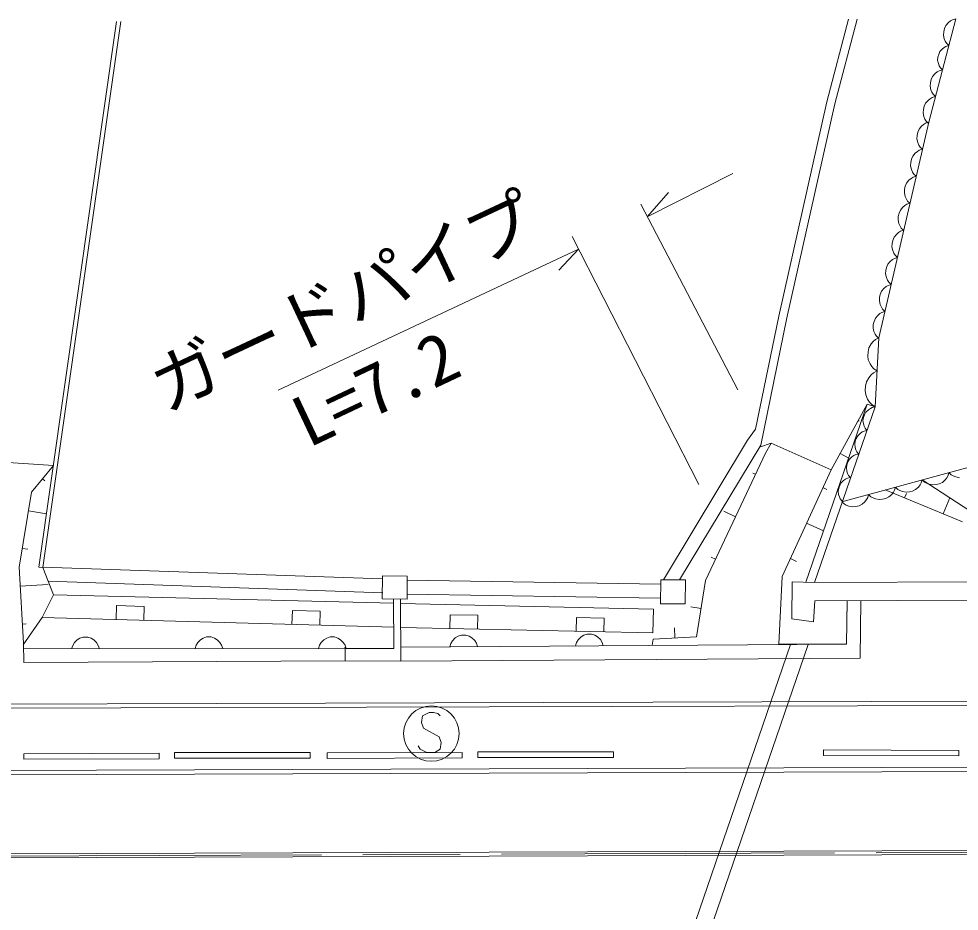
# Model space of a CAD drawing. Units: millimetres, scale not verified. Extents: x 40000 to 680000, y 20000 to 380000.
# Drawn here: x 433253 to 467164, y 284510 to 316690 of the extents above; entities that cross this region are included whole.
import ezdxf
from ezdxf.enums import TextEntityAlignment as Align

# ---------------------------------------------------------------- set-up
doc = ezdxf.new("R2010")
doc.units = ezdxf.units.MM
doc.header["$LTSCALE"] = 1000
doc.linetypes.add('CHAIN', pattern=[18.5, 12, -1.5, 3.5, -1.5])
for name, color, linetype, lineweight in [('M-BGD', 7, 'Continuous', 13), ('M-BGD-EXST', 7, 'Continuous', 13), ('M-BMK', 2, 'CHAIN', 13), ('M-STR-HTXT', 7, 'Continuous', 13), ('M-STR-STRC', 7, 'Continuous', 13)]:
    doc.layers.add(name, color=color, linetype=linetype, lineweight=lineweight)
doc.styles.add('ＭＳ ゴシック', font='')
doc.styles.get('ＭＳ ゴシック').set_extended_font_data('MS Gothic')

msp = doc.modelspace()

# ---------------------------------------------------------------- linework, layer by layer
at = {"layer": 'M-BGD'}
for p, q in [((433974, 296921), (436780, 316589)), ((434123, 296900), (436931, 316589)), ((462392, 313691), (463174, 316677)), ((462684, 313621), (463484, 316678)), ((467039, 316690), (466063, 312960)), ((467039, 316690), (466063, 312960)), ((466687, 316452), (466637, 316341)), ((466775, 316552), (466687, 316452)), ((466853, 316615), (466775, 316552)), ((466927, 316658), (466853, 316615)), ((467039, 316690), (466927, 316658)), ((466607, 316224), (466596, 316103)), ((466596, 316103), (466623, 315972)), ((466637, 316341), (466607, 316224)), ((466623, 315972), (466661, 315879)), ((466661, 315879), (466704, 315806)), ((466785, 315723), (466685, 315693)), ((466704, 315806), (466785, 315723)), ((466424, 315408), (466397, 315304)), ((466469, 315508), (466424, 315408)), ((466548, 315599), (466469, 315508)), ((466619, 315655), (466548, 315599)), ((466685, 315693), (466619, 315655)), ((466397, 315304), (466387, 315195)), ((466387, 315195), (466412, 315076)), ((466412, 315076), (466446, 314993)), ((466294, 314714), (466206, 314613)), ((466373, 314777), (466294, 314714)), ((466446, 314819), (466373, 314777)), ((466446, 314993), (466484, 314927)), ((466558, 314852), (466446, 314819)), ((466484, 314927), (466558, 314852)), ((466126, 314386), (466115, 314265)), ((466156, 314502), (466126, 314386)), ((466206, 314613), (466156, 314502)), ((466115, 314265), (466142, 314134)), ((466142, 314134), (466180, 314041)), ((466180, 314041), (466223, 313968)), ((460661, 305971), (462392, 313691)), ((466041, 313747), (465953, 313646)), ((466120, 313809), (466041, 313747)), ((466193, 313852), (466120, 313809)), ((466305, 313885), (466193, 313852)), ((466223, 313968), (466305, 313885)), ((460954, 305908), (462684, 313621)), ((465873, 313419), (465862, 313298)), ((465903, 313535), (465873, 313419)), ((465953, 313646), (465903, 313535)), ((465862, 313298), (465889, 313166)), ((465889, 313166), (465927, 313074)), ((465927, 313074), (465970, 313001)), ((465970, 313001), (466052, 312917)), ((466063, 312960), (464266, 305190)), ((466063, 312960), (464266, 305190)), ((465718, 312711), (465671, 312599)), ((465803, 312814), (465718, 312711)), ((465880, 312879), (465803, 312814)), ((465952, 312924), (465880, 312879)), ((466063, 312960), (465952, 312924)), ((465644, 312482), (465637, 312360)), ((465637, 312360), (465668, 312230)), ((465671, 312599), (465644, 312482)), ((465668, 312230), (465709, 312138)), ((465709, 312138), (465754, 312066)), ((465837, 311985), (465726, 311949)), ((465754, 312066), (465837, 311985)), ((465493, 311737), (465446, 311624)), ((465578, 311840), (465493, 311737)), ((465655, 311905), (465578, 311840)), ((465726, 311949), (465655, 311905)), ((465419, 311507), (465411, 311386)), ((465411, 311386), (465443, 311256)), ((465446, 311624), (465419, 311507)), ((465501, 310975), (465429, 310930)), ((465443, 311256), (465483, 311164)), ((465483, 311164), (465528, 311092)), ((465612, 311011), (465501, 310975)), ((465528, 311092), (465612, 311011)), ((465221, 310650), (465194, 310533)), ((465267, 310762), (465221, 310650)), ((465353, 310866), (465267, 310762)), ((465429, 310930), (465353, 310866)), ((465194, 310533), (465186, 310412)), ((465186, 310412), (465217, 310281)), ((465204, 309956), (465127, 309892)), ((465276, 310001), (465204, 309956)), ((465217, 310281), (465258, 310190)), ((465258, 310190), (465303, 310118)), ((465387, 310037), (465276, 310001)), ((465303, 310118), (465387, 310037)), ((464995, 309676), (464968, 309559)), ((465042, 309788), (464995, 309676)), ((465127, 309892), (465042, 309788)), ((464968, 309559), (464961, 309437)), ((464961, 309437), (464992, 309307)), ((464992, 309307), (465033, 309216)), ((464978, 308982), (464902, 308917)), ((465050, 309027), (464978, 308982)), ((465033, 309216), (465077, 309144)), ((465161, 309063), (465050, 309027)), ((465077, 309144), (465161, 309063)), ((464770, 308701), (464743, 308585)), ((464816, 308814), (464770, 308701)), ((464902, 308917), (464816, 308814)), ((464743, 308585), (464735, 308463)), ((464735, 308463), (464767, 308333)), ((464767, 308333), (464807, 308241)), ((464677, 307943), (464591, 307840)), ((464753, 308007), (464677, 307943)), ((464825, 308052), (464753, 308007)), ((464807, 308241), (464852, 308169)), ((464936, 308088), (464825, 308052)), ((464852, 308169), (464936, 308088)), ((462934, 299274), (493586, 307648)), ((464518, 307610), (464510, 307489)), ((464545, 307727), (464518, 307610)), ((464591, 307840), (464545, 307727)), ((464510, 307489), (464541, 307358)), ((464541, 307358), (464582, 307267)), ((464582, 307267), (464627, 307195)), ((464451, 306969), (464366, 306865)), ((464528, 307033), (464451, 306969)), ((464600, 307078), (464528, 307033)), ((464711, 307114), (464600, 307078)), ((464627, 307195), (464711, 307114)), ((464292, 306636), (464285, 306515)), ((464319, 306753), (464292, 306636)), ((464366, 306865), (464319, 306753)), ((464285, 306515), (464316, 306384)), ((464316, 306384), (464357, 306293)), ((464357, 306293), (464401, 306221)), ((464401, 306221), (464485, 306140)), ((459819, 301895), (460661, 305971)), ((460006, 301320), (460954, 305908)), ((464140, 305891), (464094, 305779)), ((464226, 305994), (464140, 305891)), ((464302, 306059), (464226, 305994)), ((464374, 306104), (464302, 306059)), ((464485, 306140), (464374, 306104)), ((464067, 305662), (464059, 305540)), ((464059, 305540), (464091, 305410)), ((464094, 305779), (464067, 305662)), ((464091, 305410), (464131, 305318)), ((464131, 305318), (464176, 305246)), ((464176, 305246), (464260, 305165)), ((463989, 304964), (463910, 304824)), ((464066, 305057), (463989, 304964)), ((464142, 305125), (464066, 305057)), ((464266, 305190), (464134, 302694)), ((464266, 305190), (464142, 305125)), ((463878, 304682), (463871, 304538)), ((463871, 304538), (463887, 304393)), ((463910, 304824), (463878, 304682)), ((463887, 304393), (463952, 304245)), ((463952, 304245), (464018, 304146)), ((463987, 303847), (463903, 303747)), ((464069, 303921), (463987, 303847)), ((464018, 304146), (464087, 304070)), ((464203, 303992), (464069, 303921)), ((464087, 304070), (464203, 303992)), ((463817, 303596), (463783, 303441)), ((463903, 303747), (463817, 303596)), ((463783, 303441), (463775, 303285)), ((463775, 303285), (463793, 303128)), ((463793, 303128), (463862, 302968)), ((463862, 302968), (463935, 302860)), ((463935, 302860), (464008, 302778)), ((463851, 302792), (461636, 296373)), ((464134, 302694), (461950, 296362)), ((462542, 300423), (463851, 302792)), ((463801, 302506), (463748, 302410)), ((463888, 302590), (463801, 302506)), ((463851, 302792), (464134, 302694)), ((463963, 302640), (463888, 302590)), ((464031, 302673), (463963, 302640)), ((464008, 302778), (464134, 302694)), ((464134, 302694), (464031, 302673)), ((463523, 302200), (463554, 302183)), ((463713, 302308), (463694, 302200)), ((463694, 302200), (463709, 302080)), ((463748, 302410), (463713, 302308)), ((459819, 301895), (459531, 301500)), ((463733, 301824), (463665, 301791)), ((463709, 302080), (463736, 301995)), ((463836, 301845), (463733, 301824)), ((463736, 301995), (463769, 301926)), ((463769, 301926), (463836, 301845)), ((459531, 301500), (456497, 296458)), ((463450, 301561), (463415, 301459)), ((463503, 301657), (463450, 301561)), ((463590, 301741), (463503, 301657)), ((463665, 301791), (463590, 301741)), ((460006, 301320), (457078, 296455)), ((460385, 301388), (459960, 301243)), ((460178, 301032), (460385, 301388)), ((460385, 301388), (462542, 300423)), ((463415, 301459), (463396, 301351)), ((463396, 301351), (463411, 301231)), ((463411, 301231), (463438, 301145)), ((463438, 301145), (463471, 301076)), ((434500, 300577), (431445, 300789)), ((458018, 296436), (460178, 301032)), ((462869, 301015), (463179, 300844)), ((463205, 300807), (463152, 300711)), ((463292, 300891), (463205, 300807)), ((463367, 300942), (463292, 300891)), ((463435, 300975), (463367, 300942)), ((463538, 300996), (463435, 300975)), ((463471, 301076), (463538, 300996)), ((433711, 299621), (434500, 300577)), ((463117, 300610), (463098, 300502)), ((463098, 300502), (463113, 300382)), ((463152, 300711), (463117, 300610)), ((459818, 300266), (459722, 300311)), ((462542, 300423), (460784, 296585)), ((463137, 300125), (463069, 300092)), ((463113, 300382), (463140, 300296)), ((463240, 300147), (463137, 300125)), ((463140, 300296), (463173, 300227)), ((463173, 300227), (463240, 300147)), ((466658, 300064), (466719, 300143)), ((466719, 300143), (466761, 300216)), ((466761, 300216), (466793, 300329)), ((466793, 300329), (466877, 300248)), ((466877, 300248), (466951, 300206)), ((466951, 300206), (467044, 300169)), ((467044, 300169), (467175, 300143)), ((434105, 300099), (434193, 300027)), ((462249, 299783), (462395, 299717)), ((462854, 299862), (462819, 299760)), ((462907, 299958), (462854, 299862)), ((462994, 300042), (462907, 299958)), ((463069, 300092), (462994, 300042)), ((464832, 299689), (464864, 299802)), ((464864, 299802), (464948, 299721)), ((465593, 299711), (465693, 299800)), ((465693, 299800), (465755, 299879)), ((465755, 299879), (465797, 299953)), ((465797, 299953), (465828, 300065)), ((465828, 300065), (465912, 299984)), ((465833, 300066), (467549, 298942)), ((465912, 299984), (465986, 299942)), ((465986, 299942), (466079, 299906)), ((466079, 299906), (466211, 299879)), ((466211, 299879), (466332, 299892)), ((466332, 299892), (466447, 299923)), ((466447, 299923), (466558, 299974)), ((466558, 299974), (466658, 300064)), ((433270, 296919), (433711, 299621)), ((462819, 299760), (462800, 299652)), ((462800, 299652), (462815, 299533)), ((462815, 299533), (462842, 299447)), ((462842, 299447), (462875, 299378)), ((463867, 299426), (463899, 299538)), ((463899, 299538), (463983, 299457)), ((463983, 299457), (464057, 299415)), ((467280, 298555), (464499, 299702)), ((464518, 299396), (464629, 299447)), ((464629, 299447), (464729, 299537)), ((464729, 299537), (464790, 299616)), ((464790, 299616), (464832, 299689)), ((464948, 299721), (465021, 299679)), ((465021, 299679), (465114, 299642)), ((465114, 299642), (465246, 299616)), ((465194, 299415), (465261, 299576)), ((465246, 299616), (465367, 299628)), ((465367, 299628), (465483, 299660)), ((465483, 299660), (465593, 299711)), ((462875, 299378), (462942, 299297)), ((462934, 299274), (463018, 299194)), ((463018, 299194), (463092, 299152)), ((463092, 299152), (463185, 299115)), ((463185, 299115), (463317, 299089)), ((463317, 299089), (463438, 299101)), ((463438, 299101), (463554, 299133)), ((463554, 299133), (463664, 299184)), ((463664, 299184), (463764, 299273)), ((463764, 299273), (463825, 299352)), ((463825, 299352), (463867, 299426)), ((464057, 299415), (464150, 299378)), ((464150, 299378), (464281, 299352)), ((464281, 299352), (464402, 299365)), ((464402, 299365), (464518, 299396)), ((466585, 298842), (466822, 299418)), ((433601, 298945), (434250, 298839)), ((459098, 298734), (458673, 298933)), ((461663, 298504), (462275, 298224)), ((433380, 297594), (433583, 297561)), ((458378, 297202), (458219, 297276)), ((461077, 297225), (461298, 297124)), ((433417, 294176), (433270, 296919)), ((433974, 296921), (434123, 296900)), ((434115, 296920), (446363, 296492)), ((434123, 296900), (434504, 295915)), ((434312, 296413), (446385, 295991)), ((446358, 295773), (446364, 296601)), ((446364, 296601), (447261, 296595)), ((447261, 296595), (447256, 295767)), ((447260, 296443), (456393, 296302)), ((456395, 295596), (456400, 296459)), ((456400, 296459), (457291, 296454)), ((457291, 296454), (457286, 295590)), ((457692, 294407), (458018, 296436)), ((460784, 296585), (460662, 294135)), ((461146, 296391), (461126, 295052)), ((461950, 296362), (461146, 296391)), ((500024, 296524), (461950, 296362)), ((433306, 296233), (434309, 296287)), ((434504, 295915), (434095, 295106)), ((434504, 295915), (446766, 295614)), ((447256, 295767), (446358, 295773)), ((446780, 293982), (446765, 295771)), ((447034, 293531), (447015, 295769)), ((447257, 295943), (456385, 295802)), ((461914, 294945), (461952, 295702)), ((500037, 295864), (461952, 295702)), ((463121, 295717), (463098, 294136)), ((463121, 295707), (463098, 294136)), ((463621, 295709), (463591, 293639)), ((436779, 295531), (436765, 295031)), ((437778, 295503), (436779, 295531)), ((437764, 295003), (437778, 295503)), ((456140, 295396), (447016, 295607)), ((456122, 294543), (456140, 295396)), ((457286, 295590), (456395, 295596)), ((457855, 295421), (457482, 295481)), ((434095, 295106), (433415, 294109)), ((446773, 294751), (434095, 295106)), ((434095, 295106), (446773, 294751)), ((443118, 295353), (443104, 294853)), ((444118, 295325), (443118, 295353)), ((444104, 294825), (444118, 295325)), ((448809, 295201), (448798, 294701)), ((449809, 295180), (448809, 295201)), ((449798, 294680), (449809, 295180)), ((453359, 295103), (453348, 294603)), ((454358, 295081), (453359, 295103)), ((454347, 294581), (454358, 295081)), ((461126, 295052), (461914, 294945)), ((433380, 294862), (433524, 294869)), ((456122, 294543), (447024, 294740)), ((447024, 294740), (456122, 294543)), ((456913, 294364), (456893, 294733)), ((435458, 294356), (435358, 294296)), ((435578, 294396), (435458, 294356)), ((435738, 294396), (435578, 294396)), ((435858, 294356), (435738, 294396)), ((435958, 294296), (435858, 294356)), ((439907, 294358), (439807, 294298)), ((440027, 294398), (439907, 294358)), ((440187, 294398), (440027, 294398)), ((440307, 294358), (440187, 294398)), ((440407, 294298), (440307, 294358)), ((444355, 294360), (444255, 294300)), ((444475, 294400), (444355, 294360)), ((444635, 294400), (444475, 294400)), ((444755, 294361), (444635, 294400)), ((444855, 294301), (444755, 294361)), ((448993, 294365), (448894, 294264)), ((449093, 294426), (448993, 294365)), ((449213, 294467), (449093, 294426)), ((449373, 294468), (449213, 294467)), ((449493, 294429), (449373, 294468)), ((449593, 294370), (449493, 294429)), ((449694, 294270), (449593, 294370)), ((453526, 294398), (453427, 294297)), ((453626, 294459), (453526, 294398)), ((453745, 294500), (453626, 294459)), ((453905, 294501), (453745, 294500)), ((454026, 294462), (453905, 294501)), ((454126, 294402), (454026, 294462)), ((454227, 294303), (454126, 294402)), ((456134, 294322), (457692, 294407)), ((433437, 293475), (433417, 294176)), ((435198, 294095), (435159, 293975)), ((435258, 294195), (435198, 294095)), ((435358, 294296), (435258, 294195)), ((436058, 294196), (435958, 294296)), ((436118, 294096), (436058, 294196)), ((436159, 293976), (436118, 294096)), ((439647, 294098), (439607, 293978)), ((439707, 294198), (439647, 294098)), ((439807, 294298), (439707, 294198)), ((440507, 294198), (440407, 294298)), ((440567, 294098), (440507, 294198)), ((440607, 293978), (440567, 294098)), ((444096, 294100), (444056, 293980)), ((444155, 294200), (444096, 294100)), ((444255, 294300), (444155, 294200)), ((444955, 294201), (444855, 294301)), ((445016, 294101), (444955, 294201)), ((445014, 294036), (445018, 293986)), ((445056, 293981), (445016, 294101)), ((447029, 294031), (463098, 294136)), ((448835, 294164), (448796, 294044)), ((448894, 294264), (448835, 294164)), ((449755, 294171), (449694, 294270)), ((449796, 294051), (449755, 294171)), ((453368, 294197), (453328, 294077)), ((453427, 294297), (453368, 294197)), ((454288, 294204), (454227, 294303)), ((454328, 294084), (454288, 294204)), ((456058, 279479), (461083, 294123)), ((456095, 294097), (456134, 294322)), ((456626, 279284), (461719, 294127)), ((463098, 294136), (460662, 294135)), ((445018, 293986), (433434, 293975)), ((445018, 293986), (445017, 293536)), ((446780, 293982), (445018, 293986)), ((446780, 293982), (445018, 293986)), ((445017, 293536), (433437, 293475)), ((447034, 293531), (445017, 293536)), ((447034, 293531), (463591, 293639)), ((490122, 292142), (374228, 291808)), ((490122, 291992), (374228, 291658)), ((462274, 290129), (462275, 290329)), ((462275, 290329), (467152, 290310)), ((467151, 290110), (467152, 290310)), ((433433, 290186), (438312, 290205)), ((433433, 290186), (433434, 289986)), ((433434, 289986), (438313, 290005)), ((438313, 290005), (438312, 290205)), ((438867, 290034), (438867, 290234)), ((438867, 290234), (443764, 290229)), ((438867, 290034), (443764, 290029)), ((443764, 290029), (443764, 290229)), ((444368, 290218), (449243, 290236)), ((444369, 290018), (444368, 290218)), ((444369, 290018), (449243, 290036)), ((449243, 290036), (449243, 290236)), ((449800, 290254), (454703, 290257)), ((449800, 290054), (449800, 290254)), ((449800, 290054), (454703, 290057)), ((454703, 290057), (454703, 290257)), ((462274, 290129), (467151, 290110)), ((374107, 289376), (492579, 289786)), ((374108, 289226), (492580, 289636)), ((492361, 286780), (374333, 286388)), ((492362, 286630), (374334, 286238))]:
    msp.add_line(p, q, dxfattribs=at)
at = {"layer": 'M-BGD-EXST'}
for p, q in [((448049, 291675), (447809, 291555)), ((448209, 291675), (448049, 291675)), ((448369, 291635), (448209, 291675)), ((448449, 291555), (448369, 291635)), ((447809, 291555), (447769, 291315)), ((447769, 291315), (447849, 291115)), ((447849, 291115), (448409, 290795)), ((448409, 290795), (448489, 290595)), ((447729, 290355), (447649, 290475)), ((447969, 290235), (447729, 290355)), ((448449, 290355), (448249, 290235)), ((448489, 290595), (448449, 290355)), ((448249, 290235), (447969, 290235))]:
    msp.add_line(p, q, dxfattribs=at)
msp.add_circle((448129, 290915), 1000, dxfattribs=at)
at = {"layer": 'M-BMK'}
msp.add_line((499664, 286753), (277126, 285903), dxfattribs=at)
at = {"layer": 'M-STR-HTXT'}
for p, q in [((455916, 309552), (459004, 311108)), ((455916, 309552), (456684, 310423)), ((459177, 303309), (455682, 310001)), ((457772, 299895), (453203, 308841)), ((453435, 308388), (442604, 303304)), ((453435, 308388), (452729, 307628))]:
    msp.add_line(p, q, dxfattribs=at)
at = {"layer": 'M-STR-STRC'}
for p, q in [((462274, 290129), (462275, 290329)), ((462275, 290329), (467152, 290310)), ((467151, 290110), (467152, 290310)), ((433433, 290186), (438312, 290205)), ((433433, 290186), (433434, 289986)), ((433434, 289986), (438313, 290005)), ((438313, 290005), (438312, 290205)), ((438867, 290034), (438867, 290234)), ((438867, 290234), (443764, 290229)), ((438867, 290034), (443764, 290029)), ((443764, 290029), (443764, 290229)), ((449243, 290236), (444368, 290218)), ((444369, 290018), (444368, 290218)), ((444369, 290018), (449243, 290036)), ((449243, 290036), (449243, 290236)), ((449800, 290254), (454703, 290257)), ((449800, 290054), (449800, 290254)), ((449800, 290054), (454703, 290057)), ((454703, 290057), (454703, 290257)), ((462274, 290129), (467151, 290110))]:
    msp.add_line(p, q, dxfattribs=at)

# ---------------------------------------------------------------- texts
at = {"layer": 'M-STR-HTXT', "style": 'ＭＳ ゴシック'}
for s, rotation, p in [('ガードパイプ', 25.1, (438774, 301989)), ('L=7.2', 25.3, (443923, 300702))]:
    msp.add_text(s, height=1833, rotation=rotation, dxfattribs=at).set_placement(p, align=Align.BOTTOM_LEFT)

doc.saveas('drawing.dxf')
